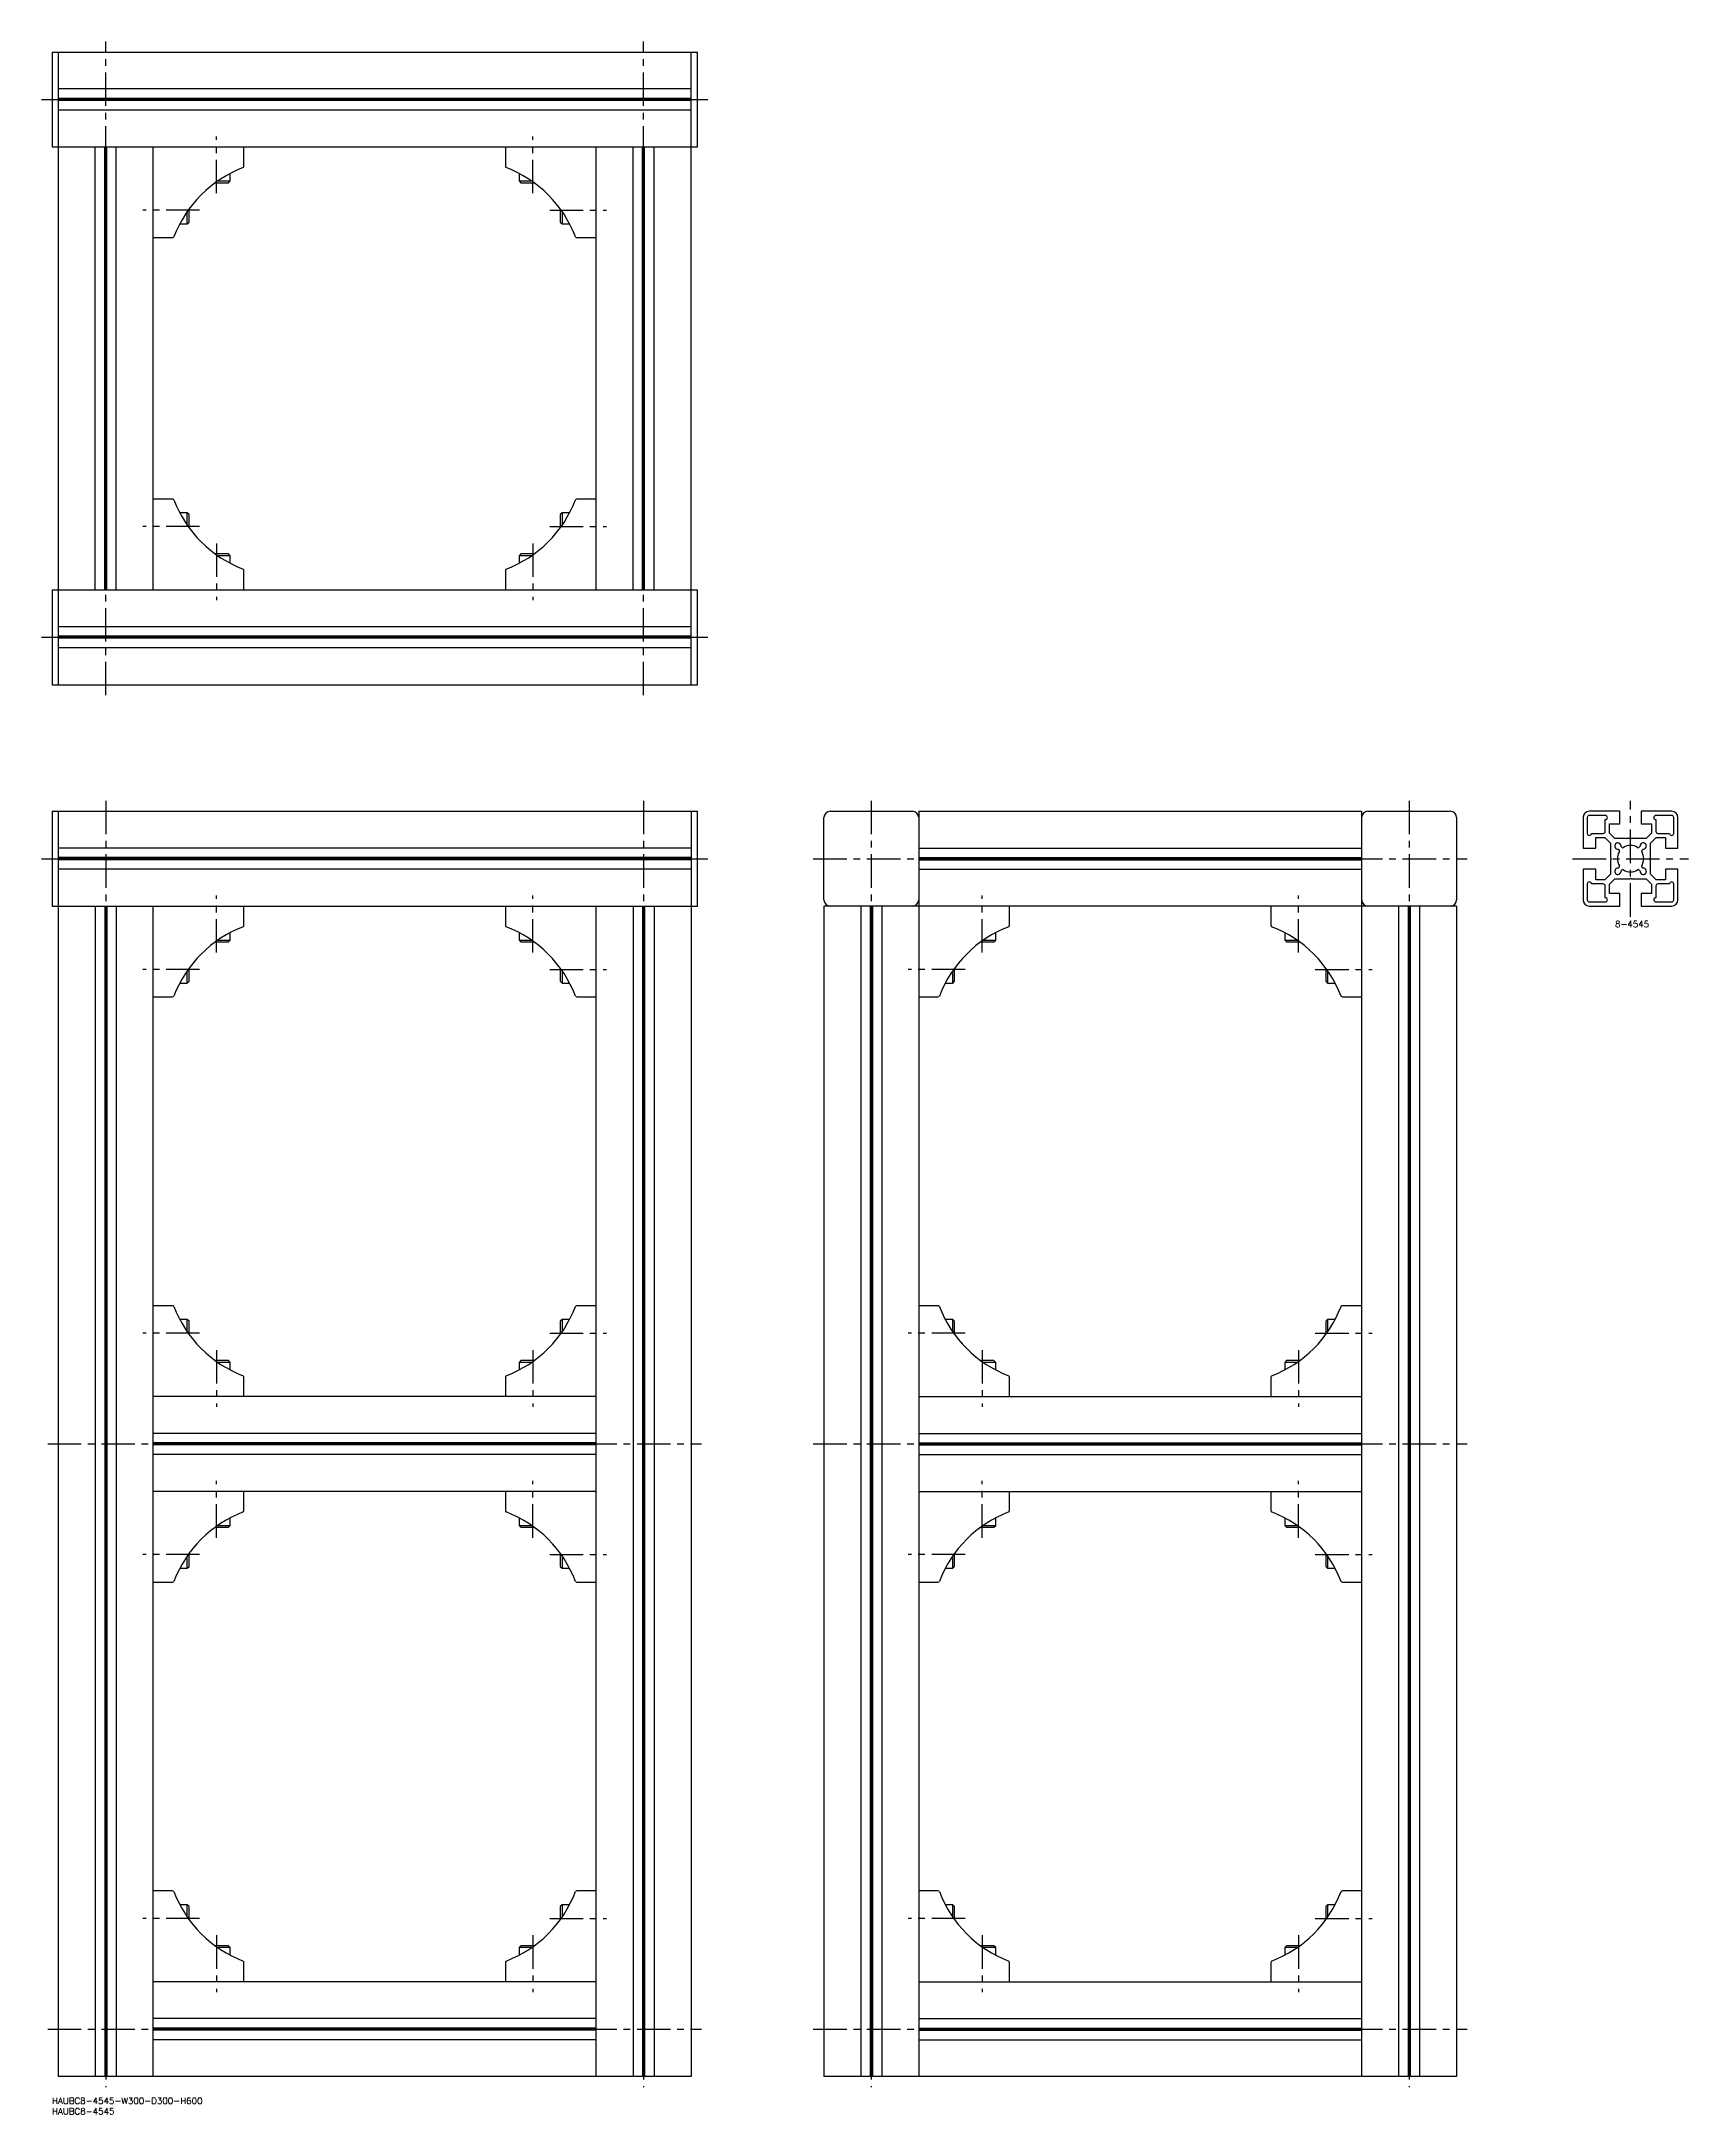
# Model space of a CAD drawing. Extents: x -5 to 776, y -8 to 975.
import ezdxf

# ---------------------------------------------------------------- set-up
doc = ezdxf.new("R2010")
doc.units = 0
doc.header["$LTSCALE"] = 0.5
doc.linetypes.add('CENTER', pattern=[50.8, 31.75, -6.35, 6.35, -6.35])
for name, color, linetype in [('MSM_CENTER', 1, 'CENTER'), ('MSM_CONTINUOUS', 7, 'CONTINUOUS'), ('MSM_PART_NUMBER', 7, 'CONTINUOUS')]:
    doc.layers.add(name, color=color, linetype=linetype)
doc.styles.get("Standard").update_dxf_attribs({"font": 'txt.shx', "height": 3, "bigfont": 'bigfont.shx'})

# ---------------------------------------------------------------- blocks, each defined once
blk = doc.blocks.new('*U8')
at = {"layer": 'MSM_PART_NUMBER'}
blk.add_text('HAUBC8-4545-W300-D300-H600', height=3, dxfattribs=at).set_placement((0, -3))
blk = doc.blocks.new('*U9')
at = {"layer": 'MSM_PART_NUMBER'}
blk.add_text('HAUBC8-4545', height=3, dxfattribs=at).set_placement((0, -8))
blk = doc.blocks.new('*U10')
at = {"layer": 'MSM_PART_NUMBER'}
blk.add_text('8-4545', height=3, dxfattribs=at).set_placement((741.12, 554.97))

msp = doc.modelspace()

# ---------------------------------------------------------------- linework, layer by layer
at = {"layer": 'MSM_CENTER'}
for p, q in [((25.5, 665), (25.5, 975)), ((280.5, 665), (280.5, 975)), ((-5, 947.5), (311, 947.5)), ((78, 903), (78, 930)), ((228, 903), (228, 930)), ((70, 895), (43, 895)), ((236, 895), (263, 895)), ((70, 745), (43, 745)), ((236, 745), (263, 745)), ((78, 737), (78, 710)), ((228, 737), (228, 710)), ((-5, 692.5), (311, 692.5)), ((25.5, 615), (25.5, 5)), ((280.5, 615), (280.5, 5)), ((388.5, 615), (388.5, 5)), ((643.5, 615), (643.5, 5)), ((748.5, 560), (748.5, 615)), ((-5, 587.5), (311, 587.5)), ((361, 587.5), (671, 587.5)), ((721, 587.5), (776, 587.5)), ((78, 543), (78, 570)), ((228, 543), (228, 570)), ((441, 543), (441, 570)), ((591, 543), (591, 570)), ((70, 535), (43, 535)), ((236, 535), (263, 535)), ((433, 535), (406, 535)), ((599, 535), (626, 535)), ((70, 362.5), (43, 362.5)), ((78, 354.5), (78, 327.5)), ((228, 354.5), (228, 327.5)), ((236, 362.5), (263, 362.5)), ((433, 362.5), (406, 362.5)), ((441, 354.5), (441, 327.5)), ((591, 354.5), (591, 327.5)), ((599, 362.5), (626, 362.5)), ((-2, 310), (308, 310)), ((361, 310), (671, 310)), ((78, 265.5), (78, 292.5)), ((228, 265.5), (228, 292.5)), ((441, 265.5), (441, 292.5)), ((591, 265.5), (591, 292.5)), ((70, 257.5), (43, 257.5)), ((236, 257.5), (263, 257.5)), ((433, 257.5), (406, 257.5)), ((599, 257.5), (626, 257.5)), ((70, 85), (43, 85)), ((236, 85), (263, 85)), ((433, 85), (406, 85)), ((599, 85), (626, 85)), ((78, 77), (78, 50)), ((228, 77), (228, 50)), ((441, 77), (441, 50)), ((591, 77), (591, 50)), ((-2, 32.5), (308, 32.5)), ((361, 32.5), (671, 32.5))]:
    msp.add_line(p, q, dxfattribs=at)
at = {"layer": 'MSM_CONTINUOUS'}
for p, q in [((0, 970), (306, 970)), ((0, 970), (0, 925)), ((3, 970), (3, 670)), ((303, 670), (303, 970)), ((306, 925), (306, 970)), ((303, 952.5), (3, 952.5)), ((303, 948.02), (3, 948.02)), ((303, 947.5), (3, 947.5)), ((303, 946.98), (3, 946.98)), ((303, 942.5), (3, 942.5)), ((0, 925), (306, 925)), ((20.5, 715), (20.5, 925)), ((24.98, 715), (24.98, 925)), ((25.5, 715), (25.5, 925)), ((26.02, 715), (26.02, 925)), ((30.5, 715), (30.5, 925)), ((48, 715), (48, 925)), ((91, 915.91), (91, 925)), ((215, 925), (215, 915.91)), ((258, 715), (258, 925)), ((275.5, 715), (275.5, 925)), ((279.98, 715), (279.98, 925)), ((280.5, 715), (280.5, 925)), ((281.02, 715), (281.02, 925)), ((285.5, 715), (285.5, 925)), ((77.39, 908), (83.63, 908)), ((78.61, 908.87), (84.5, 908.87)), ((83.63, 908), (84.5, 908.87)), ((84.5, 908.87), (84.5, 912.42)), ((221.5, 912.42), (221.5, 908.87)), ((221.5, 908.87), (222.37, 908)), ((221.5, 908.87), (227.39, 908.87)), ((222.37, 908), (228.61, 908)), ((65, 889.37), (65, 895.61)), ((241, 895.61), (241, 889.37)), ((60.58, 888.5), (64.13, 888.5)), ((64.13, 888.5), (64.13, 894.39)), ((64.13, 888.5), (65, 889.37)), ((241, 889.37), (241.87, 888.5)), ((241.87, 894.39), (241.87, 888.5)), ((241.87, 888.5), (245.42, 888.5)), ((48, 882), (57.09, 882)), ((248.91, 882), (258, 882)), ((57.09, 758), (48, 758)), ((258, 758), (248.91, 758)), ((64.13, 751.5), (60.58, 751.5)), ((65, 750.63), (64.13, 751.5)), ((64.13, 745.61), (64.13, 751.5)), ((65, 744.39), (65, 750.63)), ((241.87, 751.5), (241, 750.63)), ((241, 750.63), (241, 744.39)), ((245.42, 751.5), (241.87, 751.5)), ((241.87, 751.5), (241.87, 745.61)), ((83.63, 732), (77.39, 732)), ((84.5, 731.13), (78.61, 731.13)), ((84.5, 731.13), (83.63, 732)), ((84.5, 727.58), (84.5, 731.13)), ((222.37, 732), (221.5, 731.13)), ((221.5, 731.13), (221.5, 727.58)), ((227.39, 731.13), (221.5, 731.13)), ((228.61, 732), (222.37, 732)), ((91, 715), (91, 724.09)), ((215, 724.09), (215, 715)), ((0, 715), (0, 670)), ((0, 715), (306, 715)), ((306, 670), (306, 715)), ((303, 697.5), (3, 697.5)), ((303, 693.02), (3, 693.02)), ((303, 692.5), (3, 692.5)), ((303, 691.98), (3, 691.98)), ((303, 687.5), (3, 687.5)), ((0, 670), (306, 670)), ((0, 610), (306, 610)), ((0, 610), (0, 565)), ((3, 610), (3, 10)), ((303, 610), (303, 10)), ((306, 565), (306, 610)), ((369, 610), (408, 610)), ((411, 610), (411, 10)), ((411, 610), (621, 610)), ((621, 610), (621, 10)), ((624, 610), (663, 610)), ((743.5, 610), (729, 610)), ((743.5, 604), (743.5, 610)), ((768, 610), (753.5, 610)), ((753.5, 610), (753.5, 604)), ((366, 568), (366, 607)), ((666, 607), (666, 568)), ((726, 607), (726, 592.5)), ((728, 607), (728, 599.5)), ((736.5, 608), (729, 608)), ((736.5, 600.5), (736.5, 606)), ((738.5, 599.62), (738.5, 604)), ((738.5, 604), (743.5, 604)), ((753.5, 604), (758.5, 604)), ((758.5, 604), (758.5, 599.62)), ((768, 608), (760.5, 608)), ((760.5, 606), (760.5, 600.5)), ((769, 599.5), (769, 607)), ((771, 592.5), (771, 607)), ((303, 592.5), (3, 592.5)), ((411, 592.5), (621, 592.5)), ((726, 592.5), (732, 592.5)), ((730, 599.5), (735.5, 599.5)), ((732, 592.5), (732, 597.5)), ((732, 597.5), (736.38, 597.5)), ((736.38, 597.5), (739, 594.88)), ((741.12, 597), (738.5, 599.62)), ((739, 594.88), (739, 588.02)), ((747.98, 597), (741.12, 597)), ((742.58, 592), (743.14, 591.45)), ((744.55, 592.86), (744, 593.42)), ((748.5, 596.7), (747.98, 597)), ((749.02, 597), (748.5, 596.7)), ((755.88, 597), (749.02, 597)), ((753, 593.42), (752.45, 592.86)), ((753.86, 591.45), (754.42, 592)), ((758.5, 599.62), (755.88, 597)), ((758, 594.88), (760.62, 597.5)), ((758, 588.02), (758, 594.88)), ((760.62, 597.5), (765, 597.5)), ((761.5, 599.5), (767, 599.5)), ((765, 597.5), (765, 592.5)), ((765, 592.5), (771, 592.5)), ((303, 588.02), (3, 588.02)), ((303, 587.5), (3, 587.5)), ((303, 586.98), (3, 586.98)), ((303, 582.5), (3, 582.5)), ((411, 588.02), (621, 588.02)), ((411, 587.5), (621, 587.5)), ((411, 586.98), (621, 586.98)), ((411, 582.5), (621, 582.5)), ((732, 582.5), (726, 582.5)), ((726, 582.5), (726, 568)), ((732, 577.5), (732, 582.5)), ((739, 580.12), (736.38, 577.5)), ((739, 588.02), (739.3, 587.5)), ((739.3, 587.5), (739, 586.98)), ((739, 586.98), (739, 580.12)), ((743.14, 583.55), (742.58, 583)), ((744, 581.58), (744.55, 582.14)), ((752.45, 582.14), (753, 581.58)), ((754.42, 583), (753.86, 583.55)), ((757.7, 587.5), (758, 588.02)), ((758, 586.98), (757.7, 587.5)), ((758, 580.12), (758, 586.98)), ((760.62, 577.5), (758, 580.12)), ((771, 582.5), (765, 582.5)), ((765, 582.5), (765, 577.5)), ((771, 568), (771, 582.5)), ((728, 575.5), (728, 568)), ((735.5, 575.5), (730, 575.5)), ((736.38, 577.5), (732, 577.5)), ((736.5, 569), (736.5, 574.5)), ((738.5, 575.38), (741.12, 578)), ((738.5, 571), (738.5, 575.38)), ((743.5, 571), (738.5, 571)), ((741.12, 578), (747.98, 578)), ((743.5, 565), (743.5, 571)), ((747.98, 578), (748.5, 578.3)), ((748.5, 578.3), (749.02, 578)), ((749.02, 578), (755.88, 578)), ((758.5, 571), (753.5, 571)), ((753.5, 571), (753.5, 565)), ((755.88, 578), (758.5, 575.38)), ((758.5, 575.38), (758.5, 571)), ((760.5, 574.5), (760.5, 569)), ((765, 577.5), (760.62, 577.5)), ((767, 575.5), (761.5, 575.5)), ((769, 568), (769, 575.5)), ((0, 565), (306, 565)), ((20.5, 565), (20.5, 10)), ((24.98, 565), (24.98, 10)), ((25.5, 565), (25.5, 10)), ((26.02, 565), (26.02, 10)), ((30.5, 565), (30.5, 10)), ((48, 10), (48, 565)), ((91, 555.91), (91, 565)), ((215, 565), (215, 555.91)), ((258, 10), (258, 565)), ((275.5, 565), (275.5, 10)), ((279.98, 565), (279.98, 10)), ((280.5, 565), (280.5, 10)), ((281.02, 565), (281.02, 10)), ((285.5, 565), (285.5, 10)), ((666, 565), (366, 565)), ((366, 565), (366, 10)), ((383.5, 565), (383.5, 10)), ((387.98, 565), (387.98, 10)), ((388.5, 565), (388.5, 10)), ((389.02, 565), (389.02, 10)), ((393.5, 565), (393.5, 10)), ((454, 555.91), (454, 565)), ((578, 565), (578, 555.91)), ((638.5, 565), (638.5, 10)), ((642.98, 565), (642.98, 10)), ((643.5, 565), (643.5, 10)), ((644.02, 565), (644.02, 10)), ((648.5, 565), (648.5, 10)), ((666, 565), (666, 10)), ((729, 567), (736.5, 567)), ((729, 565), (743.5, 565)), ((753.5, 565), (768, 565)), ((760.5, 567), (768, 567)), ((84.5, 548.87), (84.5, 552.42)), ((221.5, 552.42), (221.5, 548.87)), ((447.5, 548.87), (447.5, 552.42)), ((584.5, 552.42), (584.5, 548.87)), ((77.39, 548), (83.63, 548)), ((78.61, 548.87), (84.5, 548.87)), ((83.63, 548), (84.5, 548.87)), ((221.5, 548.87), (222.37, 548)), ((221.5, 548.87), (227.39, 548.87)), ((222.37, 548), (228.61, 548)), ((440.39, 548), (446.63, 548)), ((441.61, 548.87), (447.5, 548.87)), ((446.63, 548), (447.5, 548.87)), ((584.5, 548.87), (585.37, 548)), ((584.5, 548.87), (590.39, 548.87)), ((585.37, 548), (591.61, 548)), ((64.13, 528.5), (64.13, 534.39)), ((65, 529.37), (65, 535.61)), ((241, 535.61), (241, 529.37)), ((241.87, 534.39), (241.87, 528.5)), ((427.13, 528.5), (427.13, 534.39)), ((428, 529.37), (428, 535.61)), ((604, 535.61), (604, 529.37)), ((604.87, 534.39), (604.87, 528.5)), ((48, 522), (57.09, 522)), ((60.58, 528.5), (64.13, 528.5)), ((64.13, 528.5), (65, 529.37)), ((241, 529.37), (241.87, 528.5)), ((241.87, 528.5), (245.42, 528.5)), ((248.91, 522), (258, 522)), ((411, 522), (420.09, 522)), ((423.58, 528.5), (427.13, 528.5)), ((427.13, 528.5), (428, 529.37)), ((604, 529.37), (604.87, 528.5)), ((604.87, 528.5), (608.42, 528.5)), ((611.91, 522), (621, 522)), ((57.09, 375.5), (48, 375.5)), ((258, 375.5), (248.91, 375.5)), ((420.09, 375.5), (411, 375.5)), ((621, 375.5), (611.91, 375.5)), ((64.13, 369), (60.58, 369)), ((65, 368.13), (64.13, 369)), ((64.13, 363.11), (64.13, 369)), ((65, 361.89), (65, 368.13)), ((241.87, 369), (241, 368.13)), ((241, 368.13), (241, 361.89)), ((245.42, 369), (241.87, 369)), ((241.87, 369), (241.87, 363.11)), ((427.13, 369), (423.58, 369)), ((428, 368.13), (427.13, 369)), ((427.13, 363.11), (427.13, 369)), ((428, 361.89), (428, 368.13)), ((604.87, 369), (604, 368.13)), ((604, 368.13), (604, 361.89)), ((608.42, 369), (604.87, 369)), ((604.87, 369), (604.87, 363.11)), ((83.63, 349.5), (77.39, 349.5)), ((84.5, 348.63), (78.61, 348.63)), ((84.5, 348.63), (83.63, 349.5)), ((84.5, 345.08), (84.5, 348.63)), ((222.37, 349.5), (221.5, 348.63)), ((221.5, 348.63), (221.5, 345.08)), ((227.39, 348.63), (221.5, 348.63)), ((228.61, 349.5), (222.37, 349.5)), ((446.63, 349.5), (440.39, 349.5)), ((447.5, 348.63), (441.61, 348.63)), ((447.5, 348.63), (446.63, 349.5)), ((447.5, 345.08), (447.5, 348.63)), ((585.37, 349.5), (584.5, 348.63)), ((584.5, 348.63), (584.5, 345.08)), ((590.39, 348.63), (584.5, 348.63)), ((591.61, 349.5), (585.37, 349.5)), ((91, 332.5), (91, 341.59)), ((215, 341.59), (215, 332.5)), ((454, 332.5), (454, 341.59)), ((578, 341.59), (578, 332.5)), ((258, 332.5), (48, 332.5)), ((411, 332.5), (621, 332.5)), ((258, 315), (48, 315)), ((411, 315), (621, 315)), ((258, 310.52), (48, 310.52)), ((258, 310), (48, 310)), ((258, 309.48), (48, 309.48)), ((258, 305), (48, 305)), ((411, 310.52), (621, 310.52)), ((411, 310), (621, 310)), ((411, 309.48), (621, 309.48)), ((411, 305), (621, 305)), ((258, 287.5), (48, 287.5)), ((91, 278.41), (91, 287.5)), ((215, 287.5), (215, 278.41)), ((411, 287.5), (621, 287.5)), ((454, 278.41), (454, 287.5)), ((578, 287.5), (578, 278.41)), ((77.39, 270.5), (83.63, 270.5)), ((78.61, 271.37), (84.5, 271.37)), ((83.63, 270.5), (84.5, 271.37)), ((84.5, 271.37), (84.5, 274.92)), ((221.5, 274.92), (221.5, 271.37)), ((221.5, 271.37), (222.37, 270.5)), ((221.5, 271.37), (227.39, 271.37)), ((222.37, 270.5), (228.61, 270.5)), ((440.39, 270.5), (446.63, 270.5)), ((441.61, 271.37), (447.5, 271.37)), ((446.63, 270.5), (447.5, 271.37)), ((447.5, 271.37), (447.5, 274.92)), ((584.5, 274.92), (584.5, 271.37)), ((584.5, 271.37), (585.37, 270.5)), ((584.5, 271.37), (590.39, 271.37)), ((585.37, 270.5), (591.61, 270.5)), ((64.13, 251), (64.13, 256.89)), ((65, 251.87), (65, 258.11)), ((241, 258.11), (241, 251.87)), ((241.87, 256.89), (241.87, 251)), ((427.13, 251), (427.13, 256.89)), ((428, 251.87), (428, 258.11)), ((604, 258.11), (604, 251.87)), ((604.87, 256.89), (604.87, 251)), ((60.58, 251), (64.13, 251)), ((64.13, 251), (65, 251.87)), ((241, 251.87), (241.87, 251)), ((241.87, 251), (245.42, 251)), ((423.58, 251), (427.13, 251)), ((427.13, 251), (428, 251.87)), ((604, 251.87), (604.87, 251)), ((604.87, 251), (608.42, 251)), ((48, 244.5), (57.09, 244.5)), ((248.91, 244.5), (258, 244.5)), ((411, 244.5), (420.09, 244.5)), ((611.91, 244.5), (621, 244.5)), ((57.09, 98), (48, 98)), ((64.13, 91.5), (60.58, 91.5)), ((65, 90.63), (64.13, 91.5)), ((64.13, 85.61), (64.13, 91.5)), ((65, 84.39), (65, 90.63)), ((241.87, 91.5), (241, 90.63)), ((241, 90.63), (241, 84.39)), ((245.42, 91.5), (241.87, 91.5)), ((241.87, 91.5), (241.87, 85.61)), ((258, 98), (248.91, 98)), ((420.09, 98), (411, 98)), ((427.13, 91.5), (423.58, 91.5)), ((428, 90.63), (427.13, 91.5)), ((427.13, 85.61), (427.13, 91.5)), ((428, 84.39), (428, 90.63)), ((604.87, 91.5), (604, 90.63)), ((604, 90.63), (604, 84.39)), ((608.42, 91.5), (604.87, 91.5)), ((604.87, 91.5), (604.87, 85.61)), ((621, 98), (611.91, 98)), ((83.63, 72), (77.39, 72)), ((84.5, 71.13), (78.61, 71.13)), ((84.5, 71.13), (83.63, 72)), ((84.5, 67.58), (84.5, 71.13)), ((222.37, 72), (221.5, 71.13)), ((221.5, 71.13), (221.5, 67.58)), ((227.39, 71.13), (221.5, 71.13)), ((228.61, 72), (222.37, 72)), ((446.63, 72), (440.39, 72)), ((447.5, 71.13), (441.61, 71.13)), ((447.5, 71.13), (446.63, 72)), ((447.5, 67.58), (447.5, 71.13)), ((585.37, 72), (584.5, 71.13)), ((584.5, 71.13), (584.5, 67.58)), ((590.39, 71.13), (584.5, 71.13)), ((591.61, 72), (585.37, 72)), ((91, 55), (91, 64.09)), ((215, 64.09), (215, 55)), ((454, 55), (454, 64.09)), ((578, 64.09), (578, 55)), ((258, 55), (48, 55)), ((411, 55), (621, 55)), ((258, 37.5), (48, 37.5)), ((258, 33.02), (48, 33.02)), ((258, 32.5), (48, 32.5)), ((258, 31.98), (48, 31.98)), ((411, 37.5), (621, 37.5)), ((411, 33.02), (621, 33.02)), ((411, 32.5), (621, 32.5)), ((411, 31.98), (621, 31.98)), ((258, 27.5), (48, 27.5)), ((411, 27.5), (621, 27.5)), ((303, 10), (3, 10)), ((666, 10), (366, 10))]:
    msp.add_line(p, q, dxfattribs=at)
for centre, radius, start, end in [((110.78, 862.22), 56.67, 110.7505, 159.2495), ((90, 915.91), 1, 315, 0), ((216, 915.91), 1, 180, 225), ((195.22, 862.22), 56.67, 20.7505, 69.2495), ((57.09, 883), 1, 270, 315), ((248.91, 883), 1, 225, 270), ((57.09, 757), 1, 45, 90), ((110.78, 777.78), 56.67, 200.7505, 249.2495), ((195.22, 777.78), 56.67, 290.7505, 339.2495), ((248.91, 757), 1, 90, 135), ((90, 724.09), 1, 0, 45), ((216, 724.09), 1, 135, 180), ((369, 607), 3, 90, 180), ((408, 607), 3, 0, 90), ((624, 607), 3, 90, 180), ((663, 607), 3, 0, 90), ((729, 607), 3, 90, 180), ((768, 607), 3, 0, 90), ((729, 607), 1, 90, 180), ((735.5, 600.5), 1, 270, 0), ((736.5, 607), 1, 270, 90), ((760.5, 607), 1, 90, 270), ((761.5, 600.5), 1, 180, 270), ((768, 607), 1, 0, 90), ((729, 599.5), 1, 180, 0), ((742.5, 593.5), 1.5, 356.81031, 273.18969), ((748.5, 587.5), 6.25, 147.83959, 212.16041), ((742.79, 591.09), 0.5, 327.83958, 45), ((744.91, 593.21), 0.5, 225, 302.16041), ((748.5, 587.5), 6.25, 57.83959, 122.16041), ((752.09, 593.21), 0.5, 237.83958, 315), ((754.5, 593.5), 1.5, 266.81031, 183.18969), ((754.21, 591.09), 0.5, 135, 212.16041), ((748.5, 587.5), 6.25, 327.83959, 32.16041), ((768, 599.5), 1, 180, 0), ((742.5, 581.5), 1.5, 86.81031, 3.18969), ((742.79, 583.91), 0.5, 315, 32.16041), ((744.91, 581.79), 0.5, 57.83958, 135), ((748.5, 587.5), 6.25, 237.83959, 302.16041), ((752.09, 581.79), 0.5, 45, 122.1604), ((754.5, 581.5), 1.5, 176.81031, 93.18969), ((754.21, 583.91), 0.5, 147.83959, 225), ((729, 575.5), 1, 0, 180), ((735.5, 574.5), 1, 0, 90), ((761.5, 574.5), 1, 90, 180), ((768, 575.5), 1, 0, 180), ((369, 568), 3, 180, 270), ((408, 568), 3, 270, 0), ((624, 568), 3, 180, 270), ((663, 568), 3, 270, 0), ((729, 568), 3, 180, 270), ((729, 568), 1, 180, 270), ((736.5, 568), 1, 270, 90), ((760.5, 568), 1, 90, 270), ((768, 568), 1, 270, 0), ((768, 568), 3, 270, 0), ((110.78, 502.22), 56.67, 110.7505, 159.2495), ((90, 555.91), 1, 315, 0), ((216, 555.91), 1, 180, 225), ((195.22, 502.22), 56.67, 20.7505, 69.2495), ((473.78, 502.22), 56.67, 110.7505, 159.2495), ((453, 555.91), 1, 315, 0), ((579, 555.91), 1, 180, 225), ((558.22, 502.22), 56.67, 20.7505, 69.2495), ((57.09, 523), 1, 270, 315), ((248.91, 523), 1, 225, 270), ((420.09, 523), 1, 270, 315), ((611.91, 523), 1, 225, 270), ((57.09, 374.5), 1, 45, 90), ((110.78, 395.28), 56.67, 200.7505, 249.2495), ((195.22, 395.28), 56.67, 290.7505, 339.2495), ((248.91, 374.5), 1, 90, 135), ((420.09, 374.5), 1, 45, 90), ((473.78, 395.28), 56.67, 200.7505, 249.2495), ((558.22, 395.28), 56.67, 290.7505, 339.2495), ((611.91, 374.5), 1, 90, 135), ((90, 341.59), 1, 0, 45), ((216, 341.59), 1, 135, 180), ((453, 341.59), 1, 0, 45), ((579, 341.59), 1, 135, 180), ((110.78, 224.72), 56.67, 110.7505, 159.2495), ((90, 278.41), 1, 315, 0), ((216, 278.41), 1, 180, 225), ((195.22, 224.72), 56.67, 20.7505, 69.2495), ((473.78, 224.72), 56.67, 110.7505, 159.2495), ((453, 278.41), 1, 315, 0), ((579, 278.41), 1, 180, 225), ((558.22, 224.72), 56.67, 20.7505, 69.2495), ((57.09, 245.5), 1, 270, 315), ((248.91, 245.5), 1, 225, 270), ((420.09, 245.5), 1, 270, 315), ((611.91, 245.5), 1, 225, 270), ((57.09, 97), 1, 45, 90), ((110.78, 117.78), 56.67, 200.7505, 249.2495), ((195.22, 117.78), 56.67, 290.7505, 339.2495), ((248.91, 97), 1, 90, 135), ((420.09, 97), 1, 45, 90), ((473.78, 117.78), 56.67, 200.7505, 249.2495), ((558.22, 117.78), 56.67, 290.7505, 339.2495), ((611.91, 97), 1, 90, 135), ((90, 64.09), 1, 0, 45), ((216, 64.09), 1, 135, 180), ((453, 64.09), 1, 0, 45), ((579, 64.09), 1, 135, 180)]:
    msp.add_arc(centre, radius, start, end, dxfattribs=at)

# ---------------------------------------------------------------- block references
for name in ['*U10', '*U8', '*U9']:
    msp.add_blockref(name, (0, 0), dxfattribs=at)

doc.saveas('drawing.dxf')
